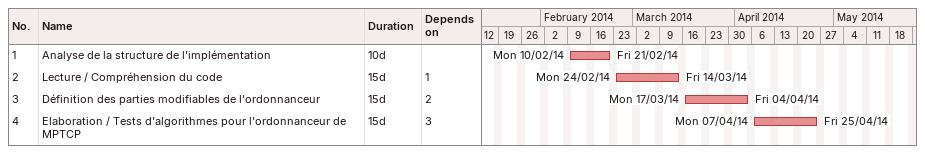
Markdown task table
| ID | Task | Duration | Start | Finish | Predecessors |
|---|---|---|---|---|---|
| 1 | Analyse de la structure de l'implémentation | 10d | 2014-02-10 | 2014-02-21 |  |
| 2 | Lecture / Compréhension du code | 15d | 2014-02-24 | 2014-03-14 | 1 |
| 3 | Définition des parties modifiables de l'ordonnanceur | 15d | 2014-03-17 | 2014-04-04 | 2 |
| 4 | Elaboration / Tests d'algorithmes pour l'ordonnanceur de MPTCP | 15d | 2014-04-07 | 2014-04-25 | 3 |
